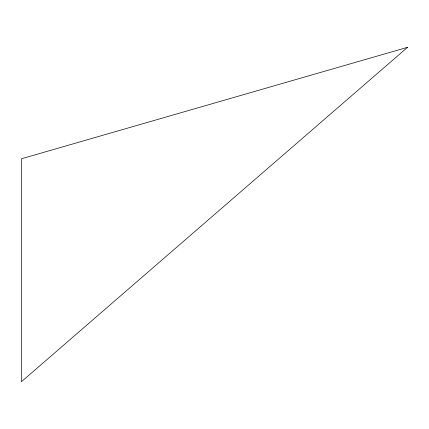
<?xml version="1.0" encoding="UTF-8"?>
<svg xmlns="http://www.w3.org/2000/svg" width="429" height="429" viewBox="0 0 429 429"><rect width="100%" height="100%" fill="white"/><g stroke="black" fill="none" stroke-linecap="round" stroke-linejoin="round"><path stroke-width="0.64" d="M407.55 47.313L21.45 381.687L21.45 158.773L407.55 47.313"/></g></svg>
